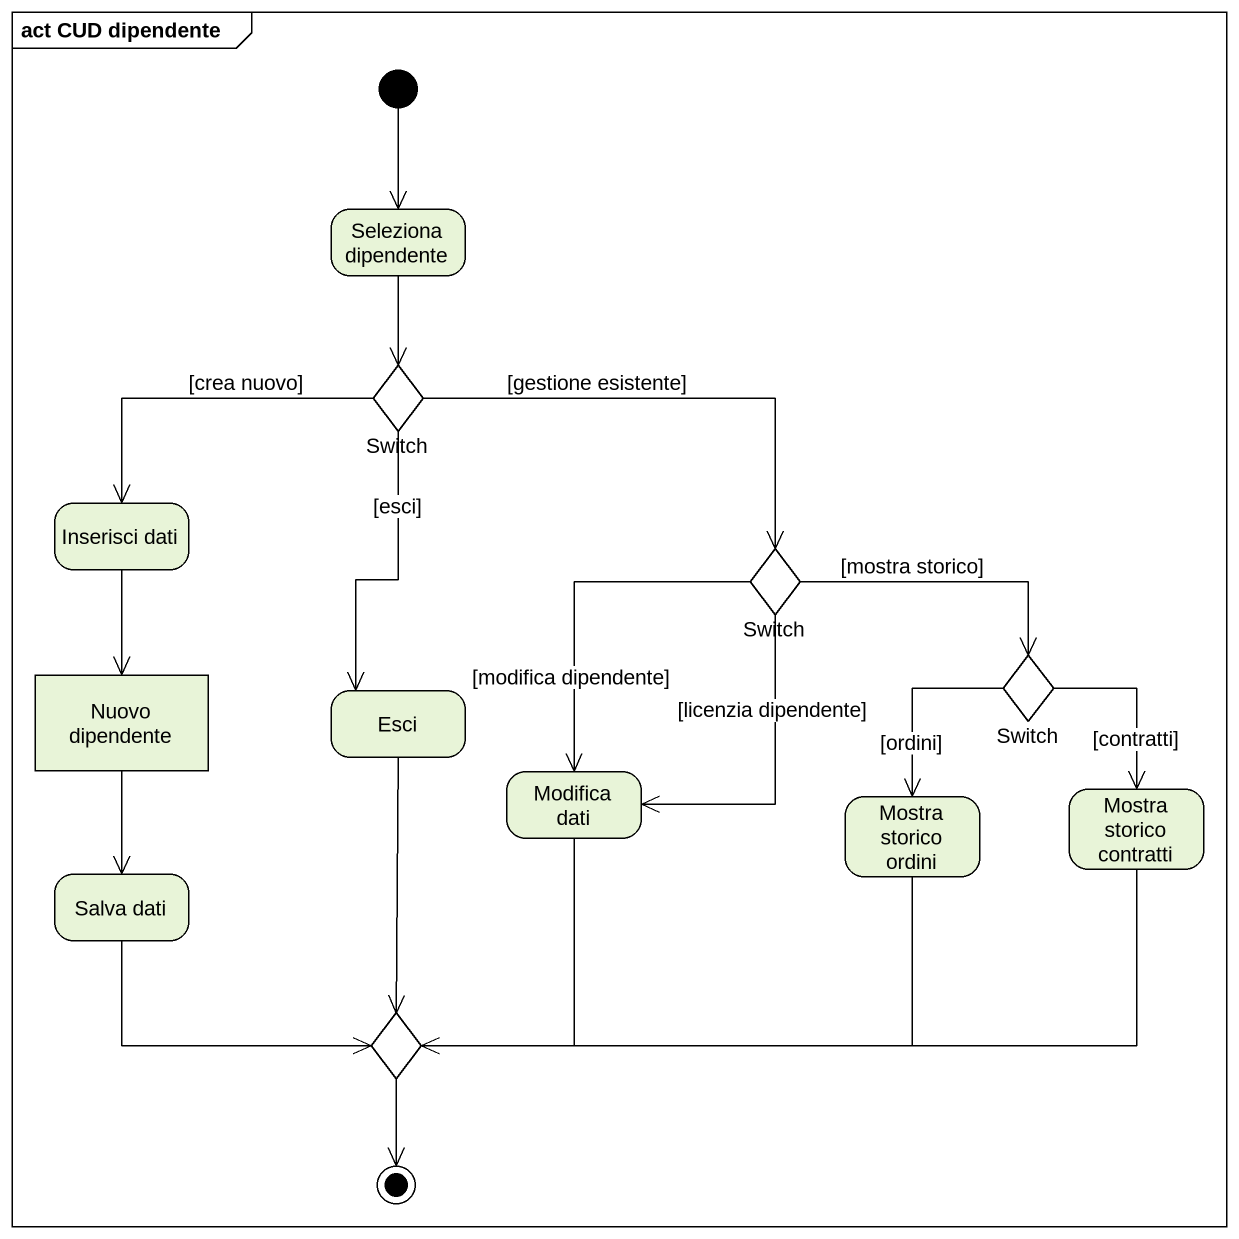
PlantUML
@startuml
mainframe act CUD dipendente
hide empty description
state "Seleziona dipendente" as Seleziona_dipendente
state Switch <<choice>>
state "Inserisci dati" as Inserisci_dati
state "Switch" as Switch_2 <<choice>>
state "Switch" as Switch_3 <<choice>>
state "Nuovo dipendente" as Nuovo_dipendente <<object>>
state Esci
state "Modifica dati" as Modifica_dati
state "Mostra storico ordini" as Mostra_storico_ordini
state "Mostra storico contratti" as Mostra_storico_contratti
state "Salva dati" as Salva_dati
state choice1 <<choice>>
[*] --> Seleziona_dipendente
Seleziona_dipendente --> Switch
Switch -left-> Inserisci_dati : [crea nuovo]
Switch -right-> Switch_2 : [gestione esistente]
Switch --> Esci : [esci]
Inserisci_dati --> Nuovo_dipendente
Switch_2 -right-> Switch_3 : [mostra storico]
Switch_2 --> Modifica_dati : [modifica dipendente]
Switch_2 --> Modifica_dati : [licenzia dipendente]
Switch_3 --> Mostra_storico_ordini : [ordini]
Switch_3 --> Mostra_storico_contratti : [contratti]
Nuovo_dipendente --> Salva_dati
Esci --> choice1
Modifica_dati --> choice1
Mostra_storico_ordini -left-> choice1
Mostra_storico_contratti -left-> choice1
Salva_dati -right-> choice1
choice1 --> [*]
@enduml
